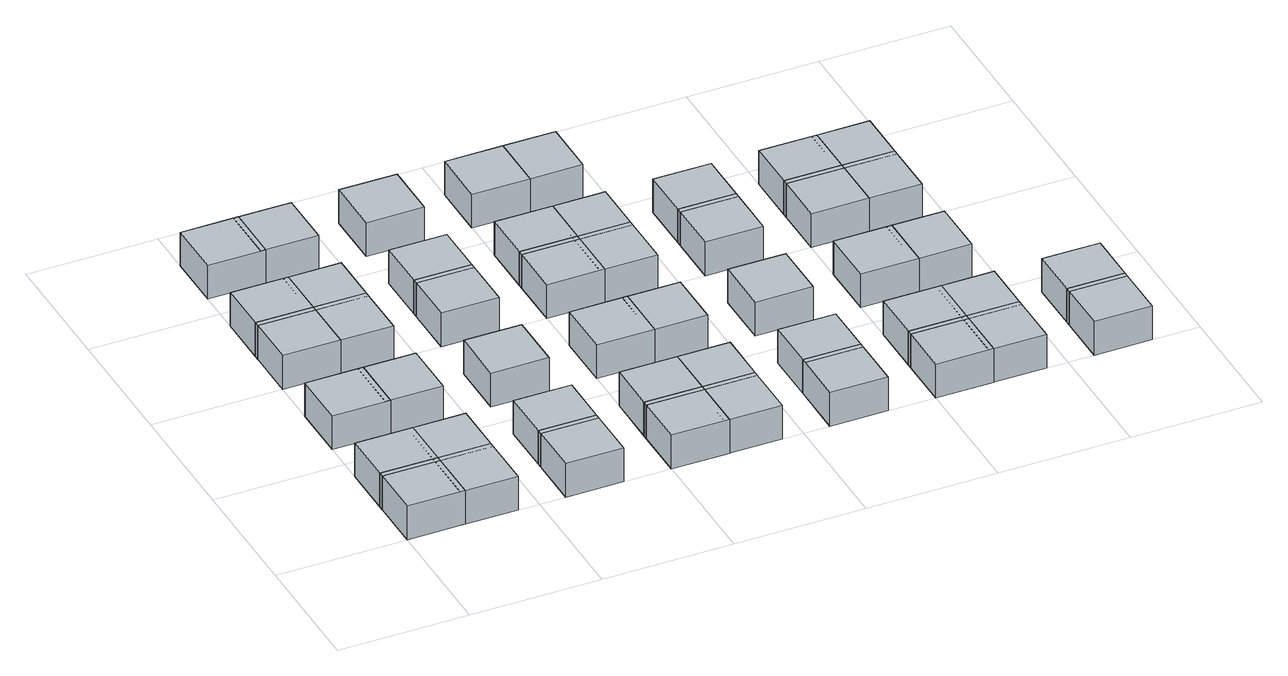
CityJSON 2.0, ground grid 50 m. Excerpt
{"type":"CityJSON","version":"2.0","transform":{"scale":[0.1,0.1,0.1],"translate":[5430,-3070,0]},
"CityObjects":{
"object1":{"type":"GenericCityObject","geometry":[{"type":"Solid","lod":"1","boundaries":[[[[0,1,2,3]],[[4,5,1,0]],[[5,6,2,1]],[[6,7,3,2]],[[7,4,0,3]],[[7,6,5,4]]]]}]},
"object2":{"type":"GenericCityObject","geometry":[{"type":"Solid","lod":"1","boundaries":[[[[8,9,10,11]],[[12,13,9,8]],[[13,14,10,9]],[[14,15,11,10]],[[15,12,8,11]],[[15,14,13,12]]]]}]},
"object3":{"type":"GenericCityObject","geometry":[{"type":"Solid","lod":"1","boundaries":[[[[16,17,18,19]],[[20,21,17,16]],[[21,22,18,17]],[[22,23,19,18]],[[23,20,16,19]],[[23,22,21,20]]]]}]},
"object4":{"type":"GenericCityObject","geometry":[{"type":"Solid","lod":"1","boundaries":[[[[24,25,26,27]],[[28,29,25,24]],[[29,30,26,25]],[[30,31,27,26]],[[31,28,24,27]],[[31,30,29,28]]]]}]},
"object5":{"type":"GenericCityObject","geometry":[{"type":"Solid","lod":"1","boundaries":[[[[32,33,34,35]],[[36,37,33,32]],[[37,38,34,33]],[[38,39,35,34]],[[39,36,32,35]],[[39,38,37,36]]]]}]},
"object6":{"type":"GenericCityObject","geometry":[{"type":"Solid","lod":"1","boundaries":[[[[40,41,42,43]],[[44,45,41,40]],[[45,46,42,41]],[[46,47,43,42]],[[47,44,40,43]],[[47,46,45,44]]]]}]},
"object7":{"type":"GenericCityObject","geometry":[{"type":"Solid","lod":"1","boundaries":[[[[48,49,50,51]],[[52,53,49,48]],[[53,54,50,49]],[[54,55,51,50]],[[55,52,48,51]],[[55,54,53,52]]]]}]},
"object8":{"type":"GenericCityObject","geometry":[{"type":"Solid","lod":"1","boundaries":[[[[56,57,58,59]],[[60,61,57,56]],[[61,62,58,57]],[[62,63,59,58]],[[63,60,56,59]],[[63,62,61,60]]]]}]},
"object9":{"type":"GenericCityObject","geometry":[{"type":"Solid","lod":"1","boundaries":[[[[64,65,66,67]],[[68,69,65,64]],[[69,70,66,65]],[[70,71,67,66]],[[71,68,64,67]],[[71,70,69,68]]]]}]},
"object10":{"type":"GenericCityObject","geometry":[{"type":"Solid","lod":"1","boundaries":[[[[72,73,74,75]],[[76,77,73,72]],[[77,78,74,73]],[[78,79,75,74]],[[79,76,72,75]],[[79,78,77,76]]]]}]},
"object11":{"type":"GenericCityObject","geometry":[{"type":"Solid","lod":"1","boundaries":[[[[80,81,82,83]],[[84,85,81,80]],[[85,86,82,81]],[[86,87,83,82]],[[87,84,80,83]],[[87,86,85,84]]]]}]},
"object12":{"type":"GenericCityObject","geometry":[{"type":"Solid","lod":"1","boundaries":[[[[88,89,90,91]],[[92,93,89,88]],[[93,94,90,89]],[[94,95,91,90]],[[95,92,88,91]],[[95,94,93,92]]]]}]},
"object13":{"type":"GenericCityObject","geometry":[{"type":"Solid","lod":"1","boundaries":[[[[96,97,98,99]],[[100,101,97,96]],[[101,102,98,97]],[[102,103,99,98]],[[103,100,96,99]],[[103,102,101,100]]]]}]},
"object14":{"type":"GenericCityObject","geometry":[{"type":"Solid","lod":"1","boundaries":[[[[104,105,106,107]],[[108,109,105,104]],[[109,110,106,105]],[[110,111,107,106]],[[111,108,104,107]],[[111,110,109,108]]]]}]},
"object15":{"type":"GenericCityObject","geometry":[{"type":"Solid","lod":"1","boundaries":[[[[112,113,114,115]],[[116,117,113,112]],[[117,118,114,113]],[[118,119,115,114]],[[119,116,112,115]],[[119,118,117,116]]]]}]},
"object16":{"type":"GenericCityObject","geometry":[{"type":"Solid","lod":"1","boundaries":[[[[120,121,122,123]],[[124,125,121,120]],[[125,126,122,121]],[[126,127,123,122]],[[127,124,120,123]],[[127,126,125,124]]]]}]},
"object17":{"type":"GenericCityObject","geometry":[{"type":"Solid","lod":"1","boundaries":[[[[128,129,130,131]],[[132,133,129,128]],[[133,134,130,129]],[[134,135,131,130]],[[135,132,128,131]],[[135,134,133,132]]]]}]},
"object18":{"type":"GenericCityObject","geometry":[{"type":"Solid","lod":"1","boundaries":[[[[136,137,138,139]],[[140,141,137,136]],[[141,142,138,137]],[[142,143,139,138]],[[143,140,136,139]],[[143,142,141,140]]]]}]},
"object19":{"type":"GenericCityObject","geometry":[{"type":"Solid","lod":"1","boundaries":[[[[144,145,146,147]],[[148,149,145,144]],[[149,150,146,145]],[[150,151,147,146]],[[151,148,144,147]],[[151,150,149,148]]]]}]},
"object20":{"type":"GenericCityObject","geometry":[{"type":"Solid","lod":"1","boundaries":[[[[152,153,154,155]],[[156,157,153,152]],[[157,158,154,153]],[[158,159,155,154]],[[159,156,152,155]],[[159,158,157,156]]]]}]},
"object21":{"type":"GenericCityObject","geometry":[{"type":"Solid","lod":"1","boundaries":[[[[160,161,162,163]],[[164,165,161,160]],[[165,166,162,161]],[[166,167,163,162]],[[167,164,160,163]],[[167,166,165,164]]]]}]},
"object22":{"type":"GenericCityObject","geometry":[{"type":"Solid","lod":"1","boundaries":[[[[168,169,170,171]],[[172,173,169,168]],[[173,174,170,169]],[[174,175,171,170]],[[175,172,168,171]],[[175,174,173,172]]]]}]},
"object23":{"type":"GenericCityObject","geometry":[{"type":"Solid","lod":"1","boundaries":[[[[176,177,178,179]],[[180,181,177,176]],[[181,182,178,177]],[[182,183,179,178]],[[183,180,176,179]],[[183,182,181,180]]]]}]},
"object24":{"type":"GenericCityObject","geometry":[{"type":"Solid","lod":"1","boundaries":[[[[184,185,186,187]],[[188,189,185,184]],[[189,190,186,185]],[[190,191,187,186]],[[191,188,184,187]],[[191,190,189,188]]]]}]},
"object25":{"type":"GenericCityObject","geometry":[{"type":"Solid","lod":"1","boundaries":[[[[192,193,194,195]],[[196,197,193,192]],[[197,198,194,193]],[[198,199,195,194]],[[199,196,192,195]],[[199,198,197,196]]]]}]},
"object26":{"type":"GenericCityObject","geometry":[{"type":"Solid","lod":"1","boundaries":[[[[200,201,202,203]],[[204,205,201,200]],[[205,206,202,201]],[[206,207,203,202]],[[207,204,200,203]],[[207,206,205,204]]]]}]},
"object27":{"type":"GenericCityObject","geometry":[{"type":"Solid","lod":"1","boundaries":[[[[208,209,210,211]],[[212,213,209,208]],[[213,214,210,209]],[[214,215,211,210]],[[215,212,208,211]],[[215,214,213,212]]]]}]},
"object28":{"type":"GenericCityObject","geometry":[{"type":"Solid","lod":"1","boundaries":[[[[216,217,218,219]],[[220,221,217,216]],[[221,222,218,217]],[[222,223,219,218]],[[223,220,216,219]],[[223,222,221,220]]]]}]},
"object29":{"type":"GenericCityObject","geometry":[{"type":"Solid","lod":"1","boundaries":[[[[224,225,226,227]],[[228,229,225,224]],[[229,230,226,225]],[[230,231,227,226]],[[231,228,224,227]],[[231,230,229,228]]]]}]},
"object30":{"type":"GenericCityObject","geometry":[{"type":"Solid","lod":"1","boundaries":[[[[232,233,234,235]],[[236,237,233,232]],[[237,238,234,233]],[[238,239,235,234]],[[239,236,232,235]],[[239,238,237,236]]]]}]},
"object31":{"type":"GenericCityObject","geometry":[{"type":"Solid","lod":"1","boundaries":[[[[240,241,242,243]],[[244,245,241,240]],[[245,246,242,241]],[[246,247,243,242]],[[247,244,240,243]],[[247,246,245,244]]]]}]},
"object32":{"type":"GenericCityObject","geometry":[{"type":"Solid","lod":"1","boundaries":[[[[248,249,250,251]],[[252,253,249,248]],[[253,254,250,249]],[[254,255,251,250]],[[255,252,248,251]],[[255,254,253,252]]]]}]},
"object33":{"type":"GenericCityObject","geometry":[{"type":"Solid","lod":"1","boundaries":[[[[256,257,258,259]],[[260,261,257,256]],[[261,262,258,257]],[[262,263,259,258]],[[263,260,256,259]],[[263,262,261,260]]]]}]},
"object34":{"type":"GenericCityObject","geometry":[{"type":"Solid","lod":"1","boundaries":[[[[264,265,266,267]],[[268,269,265,264]],[[269,270,266,265]],[[270,271,267,266]],[[271,268,264,267]],[[271,270,269,268]]]]}]},
"object35":{"type":"GenericCityObject","geometry":[{"type":"Solid","lod":"1","boundaries":[[[[272,273,274,275]],[[276,277,273,272]],[[277,278,274,273]],[[278,279,275,274]],[[279,276,272,275]],[[279,278,277,276]]]]}]},
"object36":{"type":"GenericCityObject","geometry":[{"type":"Solid","lod":"1","boundaries":[[[[280,281,282,283]],[[284,285,281,280]],[[285,286,282,281]],[[286,287,283,282]],[[287,284,280,283]],[[287,286,285,284]]]]}]},
"object37":{"type":"GenericCityObject","geometry":[{"type":"Solid","lod":"1","boundaries":[[[[288,289,290,291]],[[292,293,289,288]],[[293,294,290,289]],[[294,295,291,290]],[[295,292,288,291]],[[295,294,293,292]]]]}]},
"object38":{"type":"GenericCityObject","geometry":[{"type":"Solid","lod":"1","boundaries":[[[[296,297,298,299]],[[300,301,297,296]],[[301,302,298,297]],[[302,303,299,298]],[[303,300,296,299]],[[303,302,301,300]]]]}]},
"object39":{"type":"GenericCityObject","geometry":[{"type":"Solid","lod":"1","boundaries":[[[[304,305,306,307]],[[308,309,305,304]],[[309,310,306,305]],[[310,311,307,306]],[[311,308,304,307]],[[311,310,309,308]]]]}]},
"object40":{"type":"GenericCityObject","geometry":[{"type":"Solid","lod":"1","boundaries":[[[[312,313,314,315]],[[316,317,313,312]],[[317,318,314,313]],[[318,319,315,314]],[[319,316,312,315]],[[319,318,317,316]]]]}]},
"object41":{"type":"GenericCityObject","geometry":[{"type":"Solid","lod":"1","boundaries":[[[[320,321,322,323]],[[324,325,321,320]],[[325,326,322,321]],[[326,327,323,322]],[[327,324,320,323]],[[327,326,325,324]]]]}]},
"object42":{"type":"GenericCityObject","geometry":[{"type":"Solid","lod":"1","boundaries":[[[[328,329,330,331]],[[332,333,329,328]],[[333,334,330,329]],[[334,335,331,330]],[[335,332,328,331]],[[335,334,333,332]]]]}]},
"object43":{"type":"GenericCityObject","geometry":[{"type":"Solid","lod":"1","boundaries":[[[[336,337,338,339]],[[340,341,337,336]],[[341,342,338,337]],[[342,343,339,338]],[[343,340,336,339]],[[343,342,341,340]]]]}]},
"object44":{"type":"GenericCityObject","geometry":[{"type":"Solid","lod":"1","boundaries":[[[[344,345,346,347]],[[348,349,345,344]],[[349,350,346,345]],[[350,351,347,346]],[[351,348,344,347]],[[351,350,349,348]]]]}]},
"object45":{"type":"GenericCityObject","geometry":[{"type":"Solid","lod":"1","boundaries":[[[[352,353,354,355]],[[356,357,353,352]],[[357,358,354,353]],[[358,359,355,354]],[[359,356,352,355]],[[359,358,357,356]]]]}]},
"object46":{"type":"GenericCityObject","geometry":[{"type":"Solid","lod":"1","boundaries":[[[[360,361,362,363]],[[364,365,361,360]],[[365,366,362,361]],[[366,367,363,362]],[[367,364,360,363]],[[367,366,365,364]]]]}]},
"object47":{"type":"GenericCityObject","geometry":[{"type":"Solid","lod":"1","boundaries":[[[[368,369,370,371]],[[372,373,369,368]],[[373,374,370,369]],[[374,375,371,370]],[[375,372,368,371]],[[375,374,373,372]]]]}]}
},
"vertices":[
[0,0,0],[220,0,0],[220,220,0],[0,220,0],[0,0,140],[220,0,140],[220,220,140],[0,220,140],
[0,200,0],[220,200,0],[220,420,0],[0,420,0],[0,200,140],[220,200,140],[220,420,140],[0,420,140],
[0,600,0],[220,600,0],[220,820,0],[0,820,0],[0,600,140],[220,600,140],[220,820,140],[0,820,140],
[200,0,0],[420,0,0],[420,220,0],[200,220,0],[200,0,140],[420,0,140],[420,220,140],[200,220,140],
[200,200,0],[420,200,0],[420,420,0],[200,420,0],[200,200,140],[420,200,140],[420,420,140],[200,420,140],
[0,1000,0],[220,1000,0],[220,1220,0],[0,1220,0],[0,1000,140],[220,1000,140],[220,1220,140],[0,1220,140],
[0,1200,0],[220,1200,0],[220,1420,0],[0,1420,0],[0,1200,140],[220,1200,140],[220,1420,140],[0,1420,140],
[200,600,0],[420,600,0],[420,820,0],[200,820,0],[200,600,140],[420,600,140],[420,820,140],[200,820,140],
[0,1600,0],[220,1600,0],[220,1820,0],[0,1820,0],[0,1600,140],[220,1600,140],[220,1820,140],[0,1820,140],
[200,1000,0],[420,1000,0],[420,1220,0],[200,1220,0],[200,1000,140],[420,1000,140],[420,1220,140],[200,1220,140],
[200,1200,0],[420,1200,0],[420,1420,0],[200,1420,0],[200,1200,140],[420,1200,140],[420,1420,140],[200,1420,140],
[600,0,0],[820,0,0],[820,220,0],[600,220,0],[600,0,140],[820,0,140],[820,220,140],[600,220,140],
[600,200,0],[820,200,0],[820,420,0],[600,420,0],[600,200,140],[820,200,140],[820,420,140],[600,420,140],
[200,1600,0],[420,1600,0],[420,1820,0],[200,1820,0],[200,1600,140],[420,1600,140],[420,1820,140],[200,1820,140],
[600,600,0],[820,600,0],[820,820,0],[600,820,0],[600,600,140],[820,600,140],[820,820,140],[600,820,140],
[600,1000,0],[820,1000,0],[820,1220,0],[600,1220,0],[600,1000,140],[820,1000,140],[820,1220,140],[600,1220,140],
[600,1200,0],[820,1200,0],[820,1420,0],[600,1420,0],[600,1200,140],[820,1200,140],[820,1420,140],[600,1420,140],
[1000,0,0],[1220,0,0],[1220,220,0],[1000,220,0],[1000,0,140],[1220,0,140],[1220,220,140],[1000,220,140],
[1000,200,0],[1220,200,0],[1220,420,0],[1000,420,0],[1000,200,140],[1220,200,140],[1220,420,140],[1000,420,140],
[600,1600,0],[820,1600,0],[820,1820,0],[600,1820,0],[600,1600,140],[820,1600,140],[820,1820,140],[600,1820,140],
[1000,600,0],[1220,600,0],[1220,820,0],[1000,820,0],[1000,600,140],[1220,600,140],[1220,820,140],[1000,820,140],
[1200,0,0],[1420,0,0],[1420,220,0],[1200,220,0],[1200,0,140],[1420,0,140],[1420,220,140],[1200,220,140],
[1200,200,0],[1420,200,0],[1420,420,0],[1200,420,0],[1200,200,140],[1420,200,140],[1420,420,140],[1200,420,140],
[1000,1000,0],[1220,1000,0],[1220,1220,0],[1000,1220,0],[1000,1000,140],[1220,1000,140],[1220,1220,140],[1000,1220,140],
[1000,1200,0],[1220,1200,0],[1220,1420,0],[1000,1420,0],[1000,1200,140],[1220,1200,140],[1220,1420,140],[1000,1420,140],
[1200,600,0],[1420,600,0],[1420,820,0],[1200,820,0],[1200,600,140],[1420,600,140],[1420,820,140],[1200,820,140],
[1000,1600,0],[1220,1600,0],[1220,1820,0],[1000,1820,0],[1000,1600,140],[1220,1600,140],[1220,1820,140],[1000,1820,140],
[1200,1000,0],[1420,1000,0],[1420,1220,0],[1200,1220,0],[1200,1000,140],[1420,1000,140],[1420,1220,140],[1200,1220,140],
[1200,1200,0],[1420,1200,0],[1420,1420,0],[1200,1420,0],[1200,1200,140],[1420,1200,140],[1420,1420,140],[1200,1420,140],
[1600,0,0],[1820,0,0],[1820,220,0],[1600,220,0],[1600,0,140],[1820,0,140],[1820,220,140],[1600,220,140],
[1600,200,0],[1820,200,0],[1820,420,0],[1600,420,0],[1600,200,140],[1820,200,140],[1820,420,140],[1600,420,140],
[1200,1600,0],[1420,1600,0],[1420,1820,0],[1200,1820,0],[1200,1600,140],[1420,1600,140],[1420,1820,140],[1200,1820,140],
[1600,600,0],[1820,600,0],[1820,820,0],[1600,820,0],[1600,600,140],[1820,600,140],[1820,820,140],[1600,820,140],
[1600,1000,0],[1820,1000,0],[1820,1220,0],[1600,1220,0],[1600,1000,140],[1820,1000,140],[1820,1220,140],[1600,1220,140],
[1600,1200,0],[1820,1200,0],[1820,1420,0],[1600,1420,0],[1600,1200,140],[1820,1200,140],[1820,1420,140],[1600,1420,140],
[2000,0,0],[2220,0,0],[2220,220,0],[2000,220,0],[2000,0,140],[2220,0,140],[2220,220,140],[2000,220,140],
[2000,200,0],[2220,200,0],[2220,420,0],[2000,420,0],[2000,200,140],[2220,200,140],[2220,420,140],[2000,420,140],
[2000,600,0],[2220,600,0],[2220,820,0],[2000,820,0],[2000,600,140],[2220,600,140],[2220,820,140],[2000,820,140],
[2200,0,0],[2420,0,0],[2420,220,0],[2200,220,0],[2200,0,140],[2420,0,140],[2420,220,140],[2200,220,140],
[2200,200,0],[2420,200,0],[2420,420,0],[2200,420,0],[2200,200,140],[2420,200,140],[2420,420,140],[2200,420,140],
[2000,1000,0],[2220,1000,0],[2220,1220,0],[2000,1220,0],[2000,1000,140],[2220,1000,140],[2220,1220,140],[2000,1220,140],
[2000,1200,0],[2220,1200,0],[2220,1420,0],[2000,1420,0],[2000,1200,140],[2220,1200,140],[2220,1420,140],[2000,1420,140],
[2200,600,0],[2420,600,0],[2420,820,0],[2200,820,0],[2200,600,140],[2420,600,140],[2420,820,140],[2200,820,140],
[2200,1000,0],[2420,1000,0],[2420,1220,0],[2200,1220,0],[2200,1000,140],[2420,1000,140],[2420,1220,140],[2200,1220,140],
[2200,1200,0],[2420,1200,0],[2420,1420,0],[2200,1420,0],[2200,1200,140],[2420,1200,140],[2420,1420,140],[2200,1420,140],
[2600,0,0],[2820,0,0],[2820,220,0],[2600,220,0],[2600,0,140],[2820,0,140],[2820,220,140],[2600,220,140],
[2600,200,0],[2820,200,0],[2820,420,0],[2600,420,0],[2600,200,140],[2820,200,140],[2820,420,140],[2600,420,140]
]}
